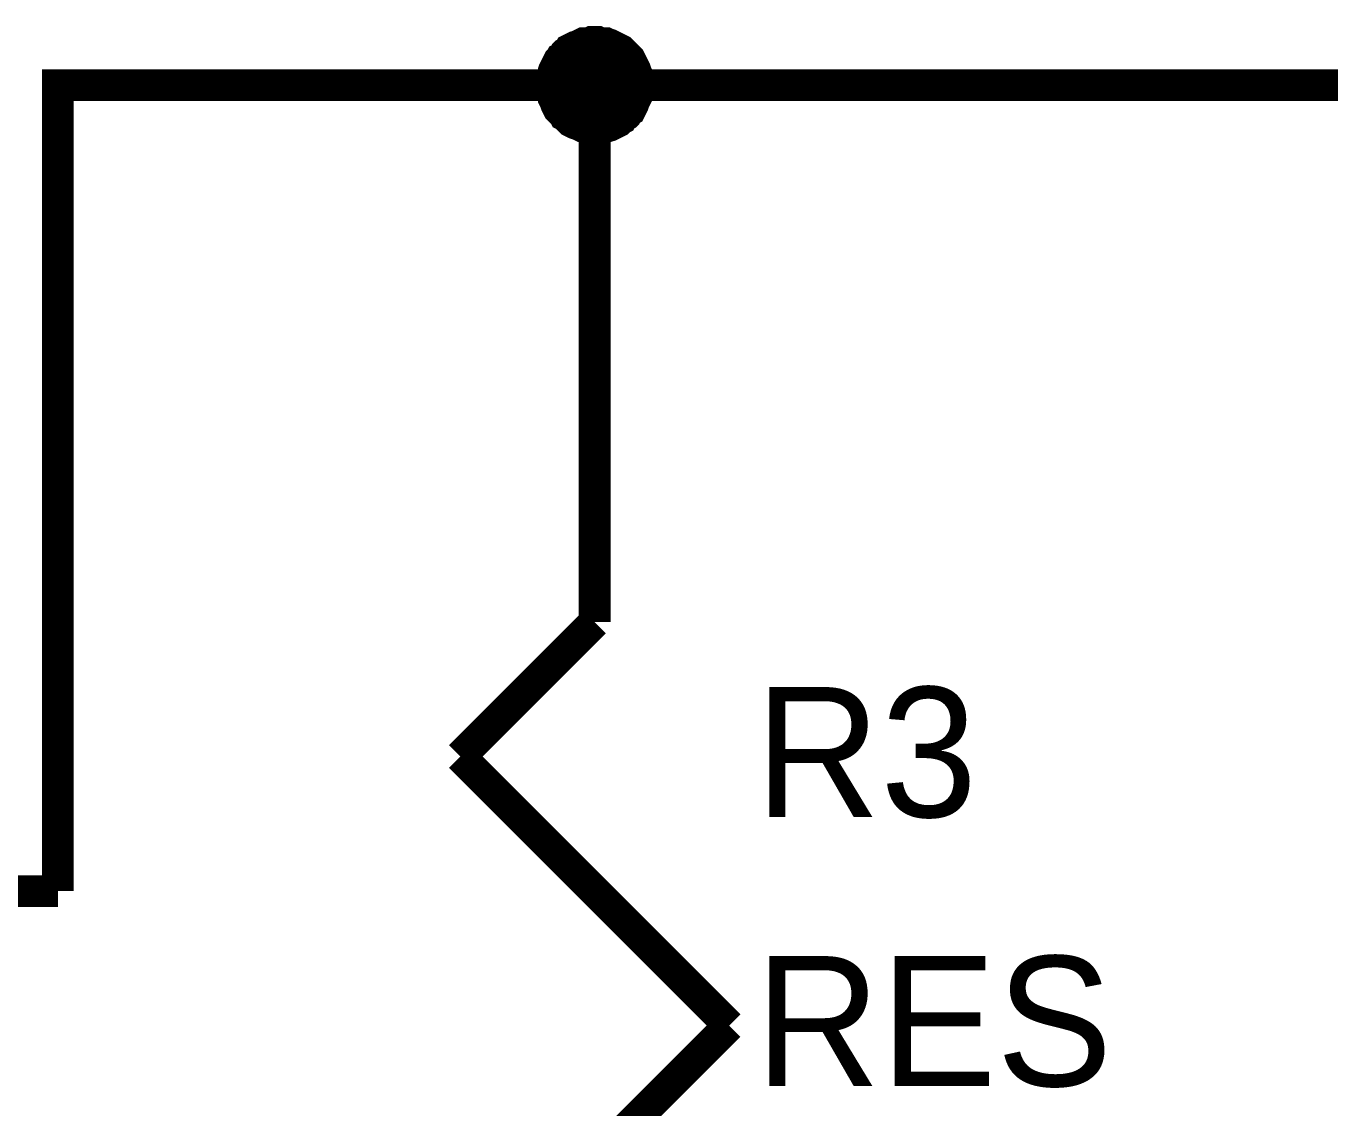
# Model space of a CAD drawing. Header units: millimetres. Extents: x 0 to 9.5, y 0 to 7.5.
# Drawn here: x 7.7881 to 8.2732, y 5.9192 to 6.3216 of the extents above; entities that cross this region are included whole.
import ezdxf

# ---------------------------------------------------------------- set-up
doc = ezdxf.new("R2010")
doc.units = ezdxf.units.MM
doc.header["$MEASUREMENT"] = 0
doc.layers.add('Sheet', color=255, linetype='Continuous')

msp = doc.modelspace()

# ---------------------------------------------------------------- linework, layer by layer
at = {"layer": 'Sheet'}
for points, const_width in [([(7.97962, 6.29962), (7.97962, 6.30087), (7.97962, 6.3017), (7.98003, 6.30254), (7.98003, 6.30379), (7.98045, 6.30462), (7.98045, 6.30545), (7.98087, 6.3067), (7.98128, 6.30754), (7.9817, 6.30837), (7.98212, 6.30921), (7.98253, 6.31004), (7.98295, 6.31087), (7.98379, 6.31171), (7.9842, 6.31254), (7.98504, 6.31296), (7.98545, 6.31379), (7.98629, 6.31463), (7.98712, 6.31504), (7.98754, 6.31588), (7.98837, 6.31629), (7.9892, 6.31671), (7.99004, 6.31713), (7.99087, 6.31755), (7.99212, 6.31796), (7.99296, 6.31838), (7.99379, 6.3188), (7.99462, 6.31921), (7.99546, 6.31921), (7.99671, 6.31921), (7.99754, 6.31963), (7.99879, 6.31963), (7.99963, 6.31963)], 0.0039), ([(7.97962, 6.29962), (7.97962, 6.30087), (7.97962, 6.3017), (7.98003, 6.30254), (7.98003, 6.30379), (7.98045, 6.30462), (7.98045, 6.30545), (7.98087, 6.3067), (7.98128, 6.30754), (7.9817, 6.30837), (7.98212, 6.30921), (7.98253, 6.31004), (7.98295, 6.31087), (7.98379, 6.31171), (7.9842, 6.31254), (7.98504, 6.31296), (7.98545, 6.31379), (7.98629, 6.31463), (7.98712, 6.31504), (7.98754, 6.31588), (7.98837, 6.31629), (7.9892, 6.31671), (7.99004, 6.31713), (7.99087, 6.31755), (7.99212, 6.31796), (7.99296, 6.31838), (7.99379, 6.3188), (7.99462, 6.31921), (7.99546, 6.31921), (7.99671, 6.31921), (7.99754, 6.31963), (7.99879, 6.31963), (7.99963, 6.31963)], 0.0039), ([(7.97962, 6.29962), (7.97962, 6.30087), (7.97962, 6.3017), (7.98003, 6.30254), (7.98003, 6.30379), (7.98045, 6.30462), (7.98045, 6.30545), (7.98087, 6.3067), (7.98128, 6.30754), (7.9817, 6.30837), (7.98212, 6.30921), (7.98253, 6.31004), (7.98295, 6.31087), (7.98379, 6.31171), (7.9842, 6.31254), (7.98504, 6.31296), (7.98545, 6.31379), (7.98629, 6.31463), (7.98712, 6.31504), (7.98754, 6.31588), (7.98837, 6.31629), (7.9892, 6.31671), (7.99004, 6.31713), (7.99087, 6.31755), (7.99212, 6.31796), (7.99296, 6.31838), (7.99379, 6.3188), (7.99462, 6.31921), (7.99546, 6.31921), (7.99671, 6.31921), (7.99754, 6.31963), (7.99879, 6.31963), (7.99963, 6.31963)], 0.0039), ([(7.97962, 6.29962), (7.97962, 6.30087), (7.97962, 6.3017), (7.98003, 6.30254), (7.98003, 6.30379), (7.98045, 6.30462), (7.98045, 6.30545), (7.98087, 6.3067), (7.98128, 6.30754), (7.9817, 6.30837), (7.98212, 6.30921), (7.98253, 6.31004), (7.98295, 6.31087), (7.98379, 6.31171), (7.9842, 6.31254), (7.98504, 6.31296), (7.98545, 6.31379), (7.98629, 6.31463), (7.98712, 6.31504), (7.98754, 6.31588), (7.98837, 6.31629), (7.9892, 6.31671), (7.99004, 6.31713), (7.99087, 6.31755), (7.99212, 6.31796), (7.99296, 6.31838), (7.99379, 6.3188), (7.99462, 6.31921), (7.99546, 6.31921), (7.99671, 6.31921), (7.99754, 6.31963), (7.99879, 6.31963), (7.99963, 6.31963)], 0.0039), ([(7.97962, 6.29962), (7.97962, 6.30087), (7.97962, 6.3017), (7.98003, 6.30254), (7.98003, 6.30379), (7.98045, 6.30462), (7.98045, 6.30545), (7.98087, 6.3067), (7.98128, 6.30754), (7.9817, 6.30837), (7.98212, 6.30921), (7.98253, 6.31004), (7.98295, 6.31087), (7.98379, 6.31171), (7.9842, 6.31254), (7.98504, 6.31296), (7.98545, 6.31379), (7.98629, 6.31463), (7.98712, 6.31504), (7.98754, 6.31588), (7.98837, 6.31629), (7.9892, 6.31671), (7.99004, 6.31713), (7.99087, 6.31755), (7.99212, 6.31796), (7.99296, 6.31838), (7.99379, 6.3188), (7.99462, 6.31921), (7.99546, 6.31921), (7.99671, 6.31921), (7.99754, 6.31963), (7.99879, 6.31963), (7.99963, 6.31963)], 0.0039), ([(7.97962, 6.29962), (7.97962, 6.30087), (7.97962, 6.3017), (7.98003, 6.30254), (7.98003, 6.30379), (7.98045, 6.30462), (7.98045, 6.30545), (7.98087, 6.3067), (7.98128, 6.30754), (7.9817, 6.30837), (7.98212, 6.30921), (7.98253, 6.31004), (7.98295, 6.31087), (7.98379, 6.31171), (7.9842, 6.31254), (7.98504, 6.31296), (7.98545, 6.31379), (7.98629, 6.31463), (7.98712, 6.31504), (7.98754, 6.31588), (7.98837, 6.31629), (7.9892, 6.31671), (7.99004, 6.31713), (7.99087, 6.31755), (7.99212, 6.31796), (7.99296, 6.31838), (7.99379, 6.3188), (7.99462, 6.31921), (7.99546, 6.31921), (7.99671, 6.31921), (7.99754, 6.31963), (7.99879, 6.31963), (7.99963, 6.31963)], 0.0039), ([(7.97962, 6.29962), (7.97962, 6.30087), (7.97962, 6.3017), (7.98003, 6.30254), (7.98003, 6.30379), (7.98045, 6.30462), (7.98045, 6.30545), (7.98087, 6.3067), (7.98128, 6.30754), (7.9817, 6.30837), (7.98212, 6.30921), (7.98253, 6.31004), (7.98295, 6.31087), (7.98379, 6.31171), (7.9842, 6.31254), (7.98504, 6.31296), (7.98545, 6.31379), (7.98629, 6.31463), (7.98712, 6.31504), (7.98754, 6.31588), (7.98837, 6.31629), (7.9892, 6.31671), (7.99004, 6.31713), (7.99087, 6.31755), (7.99212, 6.31796), (7.99296, 6.31838), (7.99379, 6.3188), (7.99462, 6.31921), (7.99546, 6.31921), (7.99671, 6.31921), (7.99754, 6.31963), (7.99879, 6.31963), (7.99963, 6.31963)], 0.0039), ([(7.97962, 6.29962), (7.97962, 6.30087), (7.97962, 6.3017), (7.98003, 6.30254), (7.98003, 6.30379), (7.98045, 6.30462), (7.98045, 6.30545), (7.98087, 6.3067), (7.98128, 6.30754), (7.9817, 6.30837), (7.98212, 6.30921), (7.98253, 6.31004), (7.98295, 6.31087), (7.98379, 6.31171), (7.9842, 6.31254), (7.98504, 6.31296), (7.98545, 6.31379), (7.98629, 6.31463), (7.98712, 6.31504), (7.98754, 6.31588), (7.98837, 6.31629), (7.9892, 6.31671), (7.99004, 6.31713), (7.99087, 6.31755), (7.99212, 6.31796), (7.99296, 6.31838), (7.99379, 6.3188), (7.99462, 6.31921), (7.99546, 6.31921), (7.99671, 6.31921), (7.99754, 6.31963), (7.99879, 6.31963), (7.99963, 6.31963)], 0.0039), ([(7.99963, 6.31963), (7.99963, 6.31963)], 0.0039), ([(7.99963, 6.31963), (8.00088, 6.31963), (8.00171, 6.31963), (8.00255, 6.31921), (8.0038, 6.31921), (8.00463, 6.31921), (8.00546, 6.3188), (8.00671, 6.31838), (8.00755, 6.31796), (8.00838, 6.31755), (8.00922, 6.31713), (8.01005, 6.31671), (8.01088, 6.31629), (8.01172, 6.31588), (8.01255, 6.31504), (8.01297, 6.31463), (8.0138, 6.31379), (8.01463, 6.31296), (8.01505, 6.31254), (8.01589, 6.31171), (8.0163, 6.31087), (8.01672, 6.31004), (8.01714, 6.30921), (8.01755, 6.30837), (8.01797, 6.30754), (8.01839, 6.3067), (8.0188, 6.30545), (8.01922, 6.30462), (8.01922, 6.30379), (8.01922, 6.30254), (8.01964, 6.3017), (8.01964, 6.30087), (8.01964, 6.29962)], 0.0039), ([(7.99963, 6.31963), (7.99963, 6.31963)], 0.0039), ([(7.99963, 6.31963), (8.00088, 6.31963), (8.00171, 6.31963), (8.00255, 6.31921), (8.0038, 6.31921), (8.00463, 6.31921), (8.00546, 6.3188), (8.00671, 6.31838), (8.00755, 6.31796), (8.00838, 6.31755), (8.00922, 6.31713), (8.01005, 6.31671), (8.01088, 6.31629), (8.01172, 6.31588), (8.01255, 6.31504), (8.01297, 6.31463), (8.0138, 6.31379), (8.01463, 6.31296), (8.01505, 6.31254), (8.01589, 6.31171), (8.0163, 6.31087), (8.01672, 6.31004), (8.01714, 6.30921), (8.01755, 6.30837), (8.01797, 6.30754), (8.01839, 6.3067), (8.0188, 6.30545), (8.01922, 6.30462), (8.01922, 6.30379), (8.01922, 6.30254), (8.01964, 6.3017), (8.01964, 6.30087), (8.01964, 6.29962)], 0.0039), ([(7.99963, 6.31963), (7.99963, 6.31963)], 0.0039), ([(7.99963, 6.31963), (8.00088, 6.31963), (8.00171, 6.31963), (8.00255, 6.31921), (8.0038, 6.31921), (8.00463, 6.31921), (8.00546, 6.3188), (8.00671, 6.31838), (8.00755, 6.31796), (8.00838, 6.31755), (8.00922, 6.31713), (8.01005, 6.31671), (8.01088, 6.31629), (8.01172, 6.31588), (8.01255, 6.31504), (8.01297, 6.31463), (8.0138, 6.31379), (8.01463, 6.31296), (8.01505, 6.31254), (8.01589, 6.31171), (8.0163, 6.31087), (8.01672, 6.31004), (8.01714, 6.30921), (8.01755, 6.30837), (8.01797, 6.30754), (8.01839, 6.3067), (8.0188, 6.30545), (8.01922, 6.30462), (8.01922, 6.30379), (8.01922, 6.30254), (8.01964, 6.3017), (8.01964, 6.30087), (8.01964, 6.29962)], 0.0039), ([(7.99963, 6.31963), (7.99963, 6.31963)], 0.0039), ([(7.99963, 6.31963), (8.00088, 6.31963), (8.00171, 6.31963), (8.00255, 6.31921), (8.0038, 6.31921), (8.00463, 6.31921), (8.00546, 6.3188), (8.00671, 6.31838), (8.00755, 6.31796), (8.00838, 6.31755), (8.00922, 6.31713), (8.01005, 6.31671), (8.01088, 6.31629), (8.01172, 6.31588), (8.01255, 6.31504), (8.01297, 6.31463), (8.0138, 6.31379), (8.01463, 6.31296), (8.01505, 6.31254), (8.01589, 6.31171), (8.0163, 6.31087), (8.01672, 6.31004), (8.01714, 6.30921), (8.01755, 6.30837), (8.01797, 6.30754), (8.01839, 6.3067), (8.0188, 6.30545), (8.01922, 6.30462), (8.01922, 6.30379), (8.01922, 6.30254), (8.01964, 6.3017), (8.01964, 6.30087), (8.01964, 6.29962)], 0.0039), ([(7.99963, 6.31963), (7.99963, 6.31963)], 0.0039), ([(7.99963, 6.31963), (8.00088, 6.31963), (8.00171, 6.31963), (8.00255, 6.31921), (8.0038, 6.31921), (8.00463, 6.31921), (8.00546, 6.3188), (8.00671, 6.31838), (8.00755, 6.31796), (8.00838, 6.31755), (8.00922, 6.31713), (8.01005, 6.31671), (8.01088, 6.31629), (8.01172, 6.31588), (8.01255, 6.31504), (8.01297, 6.31463), (8.0138, 6.31379), (8.01463, 6.31296), (8.01505, 6.31254), (8.01589, 6.31171), (8.0163, 6.31087), (8.01672, 6.31004), (8.01714, 6.30921), (8.01755, 6.30837), (8.01797, 6.30754), (8.01839, 6.3067), (8.0188, 6.30545), (8.01922, 6.30462), (8.01922, 6.30379), (8.01922, 6.30254), (8.01964, 6.3017), (8.01964, 6.30087), (8.01964, 6.29962)], 0.0039), ([(7.99963, 6.31963), (7.99963, 6.31963)], 0.0039), ([(7.99963, 6.31963), (8.00088, 6.31963), (8.00171, 6.31963), (8.00255, 6.31921), (8.0038, 6.31921), (8.00463, 6.31921), (8.00546, 6.3188), (8.00671, 6.31838), (8.00755, 6.31796), (8.00838, 6.31755), (8.00922, 6.31713), (8.01005, 6.31671), (8.01088, 6.31629), (8.01172, 6.31588), (8.01255, 6.31504), (8.01297, 6.31463), (8.0138, 6.31379), (8.01463, 6.31296), (8.01505, 6.31254), (8.01589, 6.31171), (8.0163, 6.31087), (8.01672, 6.31004), (8.01714, 6.30921), (8.01755, 6.30837), (8.01797, 6.30754), (8.01839, 6.3067), (8.0188, 6.30545), (8.01922, 6.30462), (8.01922, 6.30379), (8.01922, 6.30254), (8.01964, 6.3017), (8.01964, 6.30087), (8.01964, 6.29962)], 0.0039), ([(7.99963, 6.31963), (7.99963, 6.31963)], 0.0039), ([(7.99963, 6.31963), (8.00088, 6.31963), (8.00171, 6.31963), (8.00255, 6.31921), (8.0038, 6.31921), (8.00463, 6.31921), (8.00546, 6.3188), (8.00671, 6.31838), (8.00755, 6.31796), (8.00838, 6.31755), (8.00922, 6.31713), (8.01005, 6.31671), (8.01088, 6.31629), (8.01172, 6.31588), (8.01255, 6.31504), (8.01297, 6.31463), (8.0138, 6.31379), (8.01463, 6.31296), (8.01505, 6.31254), (8.01589, 6.31171), (8.0163, 6.31087), (8.01672, 6.31004), (8.01714, 6.30921), (8.01755, 6.30837), (8.01797, 6.30754), (8.01839, 6.3067), (8.0188, 6.30545), (8.01922, 6.30462), (8.01922, 6.30379), (8.01922, 6.30254), (8.01964, 6.3017), (8.01964, 6.30087), (8.01964, 6.29962)], 0.0039), ([(7.99963, 6.31963), (7.99963, 6.31963)], 0.0039), ([(7.99963, 6.31963), (8.00088, 6.31963), (8.00171, 6.31963), (8.00255, 6.31921), (8.0038, 6.31921), (8.00463, 6.31921), (8.00546, 6.3188), (8.00671, 6.31838), (8.00755, 6.31796), (8.00838, 6.31755), (8.00922, 6.31713), (8.01005, 6.31671), (8.01088, 6.31629), (8.01172, 6.31588), (8.01255, 6.31504), (8.01297, 6.31463), (8.0138, 6.31379), (8.01463, 6.31296), (8.01505, 6.31254), (8.01589, 6.31171), (8.0163, 6.31087), (8.01672, 6.31004), (8.01714, 6.30921), (8.01755, 6.30837), (8.01797, 6.30754), (8.01839, 6.3067), (8.0188, 6.30545), (8.01922, 6.30462), (8.01922, 6.30379), (8.01922, 6.30254), (8.01964, 6.3017), (8.01964, 6.30087), (8.01964, 6.29962)], 0.0039), ([(7.79994, 5.99983), (7.79994, 6.29962), (7.99963, 6.29962), (8.29978, 6.29962)], 0.0118), ([(7.99963, 6.2796), (7.99879, 6.2796), (7.99754, 6.2796), (7.99671, 6.28002), (7.99546, 6.28002), (7.99462, 6.28044), (7.99379, 6.28044), (7.99296, 6.28085), (7.99212, 6.28127), (7.99087, 6.28169), (7.99004, 6.2821), (7.9892, 6.28252), (7.98837, 6.28294), (7.98754, 6.28377), (7.98712, 6.28419), (7.98629, 6.28502), (7.98545, 6.28544), (7.98504, 6.28627), (7.9842, 6.28711), (7.98379, 6.28753), (7.98295, 6.28836), (7.98253, 6.28919), (7.98212, 6.29003), (7.9817, 6.29086), (7.98128, 6.29211), (7.98087, 6.29295), (7.98045, 6.29378), (7.98045, 6.29461), (7.98003, 6.29545), (7.98003, 6.2967), (7.97962, 6.29753), (7.97962, 6.29878), (7.97962, 6.29962)], 0.0039), ([(7.97962, 6.29962), (7.97962, 6.29962)], 0.0039), ([(7.99963, 6.2796), (7.99879, 6.2796), (7.99754, 6.2796), (7.99671, 6.28002), (7.99546, 6.28002), (7.99462, 6.28044), (7.99379, 6.28044), (7.99296, 6.28085), (7.99212, 6.28127), (7.99087, 6.28169), (7.99004, 6.2821), (7.9892, 6.28252), (7.98837, 6.28294), (7.98754, 6.28377), (7.98712, 6.28419), (7.98629, 6.28502), (7.98545, 6.28544), (7.98504, 6.28627), (7.9842, 6.28711), (7.98379, 6.28753), (7.98295, 6.28836), (7.98253, 6.28919), (7.98212, 6.29003), (7.9817, 6.29086), (7.98128, 6.29211), (7.98087, 6.29295), (7.98045, 6.29378), (7.98045, 6.29461), (7.98003, 6.29545), (7.98003, 6.2967), (7.97962, 6.29753), (7.97962, 6.29878), (7.97962, 6.29962)], 0.0039), ([(7.97962, 6.29962), (7.97962, 6.29962)], 0.0039), ([(7.99963, 6.2796), (7.99879, 6.2796), (7.99754, 6.2796), (7.99671, 6.28002), (7.99546, 6.28002), (7.99462, 6.28044), (7.99379, 6.28044), (7.99296, 6.28085), (7.99212, 6.28127), (7.99087, 6.28169), (7.99004, 6.2821), (7.9892, 6.28252), (7.98837, 6.28294), (7.98754, 6.28377), (7.98712, 6.28419), (7.98629, 6.28502), (7.98545, 6.28544), (7.98504, 6.28627), (7.9842, 6.28711), (7.98379, 6.28753), (7.98295, 6.28836), (7.98253, 6.28919), (7.98212, 6.29003), (7.9817, 6.29086), (7.98128, 6.29211), (7.98087, 6.29295), (7.98045, 6.29378), (7.98045, 6.29461), (7.98003, 6.29545), (7.98003, 6.2967), (7.97962, 6.29753), (7.97962, 6.29878), (7.97962, 6.29962)], 0.0039), ([(7.97962, 6.29962), (7.97962, 6.29962)], 0.0039), ([(7.99963, 6.2796), (7.99879, 6.2796), (7.99754, 6.2796), (7.99671, 6.28002), (7.99546, 6.28002), (7.99462, 6.28044), (7.99379, 6.28044), (7.99296, 6.28085), (7.99212, 6.28127), (7.99087, 6.28169), (7.99004, 6.2821), (7.9892, 6.28252), (7.98837, 6.28294), (7.98754, 6.28377), (7.98712, 6.28419), (7.98629, 6.28502), (7.98545, 6.28544), (7.98504, 6.28627), (7.9842, 6.28711), (7.98379, 6.28753), (7.98295, 6.28836), (7.98253, 6.28919), (7.98212, 6.29003), (7.9817, 6.29086), (7.98128, 6.29211), (7.98087, 6.29295), (7.98045, 6.29378), (7.98045, 6.29461), (7.98003, 6.29545), (7.98003, 6.2967), (7.97962, 6.29753), (7.97962, 6.29878), (7.97962, 6.29962)], 0.0039), ([(7.97962, 6.29962), (7.97962, 6.29962)], 0.0039), ([(7.99963, 6.2796), (7.99879, 6.2796), (7.99754, 6.2796), (7.99671, 6.28002), (7.99546, 6.28002), (7.99462, 6.28044), (7.99379, 6.28044), (7.99296, 6.28085), (7.99212, 6.28127), (7.99087, 6.28169), (7.99004, 6.2821), (7.9892, 6.28252), (7.98837, 6.28294), (7.98754, 6.28377), (7.98712, 6.28419), (7.98629, 6.28502), (7.98545, 6.28544), (7.98504, 6.28627), (7.9842, 6.28711), (7.98379, 6.28753), (7.98295, 6.28836), (7.98253, 6.28919), (7.98212, 6.29003), (7.9817, 6.29086), (7.98128, 6.29211), (7.98087, 6.29295), (7.98045, 6.29378), (7.98045, 6.29461), (7.98003, 6.29545), (7.98003, 6.2967), (7.97962, 6.29753), (7.97962, 6.29878), (7.97962, 6.29962)], 0.0039), ([(7.97962, 6.29962), (7.97962, 6.29962)], 0.0039), ([(7.99963, 6.2796), (7.99879, 6.2796), (7.99754, 6.2796), (7.99671, 6.28002), (7.99546, 6.28002), (7.99462, 6.28044), (7.99379, 6.28044), (7.99296, 6.28085), (7.99212, 6.28127), (7.99087, 6.28169), (7.99004, 6.2821), (7.9892, 6.28252), (7.98837, 6.28294), (7.98754, 6.28377), (7.98712, 6.28419), (7.98629, 6.28502), (7.98545, 6.28544), (7.98504, 6.28627), (7.9842, 6.28711), (7.98379, 6.28753), (7.98295, 6.28836), (7.98253, 6.28919), (7.98212, 6.29003), (7.9817, 6.29086), (7.98128, 6.29211), (7.98087, 6.29295), (7.98045, 6.29378), (7.98045, 6.29461), (7.98003, 6.29545), (7.98003, 6.2967), (7.97962, 6.29753), (7.97962, 6.29878), (7.97962, 6.29962)], 0.0039), ([(7.97962, 6.29962), (7.97962, 6.29962)], 0.0039), ([(7.99963, 6.2796), (7.99879, 6.2796), (7.99754, 6.2796), (7.99671, 6.28002), (7.99546, 6.28002), (7.99462, 6.28044), (7.99379, 6.28044), (7.99296, 6.28085), (7.99212, 6.28127), (7.99087, 6.28169), (7.99004, 6.2821), (7.9892, 6.28252), (7.98837, 6.28294), (7.98754, 6.28377), (7.98712, 6.28419), (7.98629, 6.28502), (7.98545, 6.28544), (7.98504, 6.28627), (7.9842, 6.28711), (7.98379, 6.28753), (7.98295, 6.28836), (7.98253, 6.28919), (7.98212, 6.29003), (7.9817, 6.29086), (7.98128, 6.29211), (7.98087, 6.29295), (7.98045, 6.29378), (7.98045, 6.29461), (7.98003, 6.29545), (7.98003, 6.2967), (7.97962, 6.29753), (7.97962, 6.29878), (7.97962, 6.29962)], 0.0039), ([(7.97962, 6.29962), (7.97962, 6.29962)], 0.0039), ([(7.99963, 6.2796), (7.99879, 6.2796), (7.99754, 6.2796), (7.99671, 6.28002), (7.99546, 6.28002), (7.99462, 6.28044), (7.99379, 6.28044), (7.99296, 6.28085), (7.99212, 6.28127), (7.99087, 6.28169), (7.99004, 6.2821), (7.9892, 6.28252), (7.98837, 6.28294), (7.98754, 6.28377), (7.98712, 6.28419), (7.98629, 6.28502), (7.98545, 6.28544), (7.98504, 6.28627), (7.9842, 6.28711), (7.98379, 6.28753), (7.98295, 6.28836), (7.98253, 6.28919), (7.98212, 6.29003), (7.9817, 6.29086), (7.98128, 6.29211), (7.98087, 6.29295), (7.98045, 6.29378), (7.98045, 6.29461), (7.98003, 6.29545), (7.98003, 6.2967), (7.97962, 6.29753), (7.97962, 6.29878), (7.97962, 6.29962)], 0.0039), ([(7.97962, 6.29962), (7.97962, 6.29962)], 0.0039), ([(7.99963, 6.29962), (7.99963, 6.19997)], 0.0118), ([(8.01964, 6.29962), (8.01964, 6.29878), (8.01964, 6.29753), (8.01922, 6.2967), (8.01922, 6.29545), (8.01922, 6.29461), (8.0188, 6.29378), (8.01839, 6.29295), (8.01797, 6.29211), (8.01755, 6.29086), (8.01714, 6.29003), (8.01672, 6.28919), (8.0163, 6.28836), (8.01589, 6.28753), (8.01505, 6.28711), (8.01463, 6.28627), (8.0138, 6.28544), (8.01297, 6.28502), (8.01255, 6.28419), (8.01172, 6.28377), (8.01088, 6.28294), (8.01005, 6.28252), (8.00922, 6.2821), (8.00838, 6.28169), (8.00755, 6.28127), (8.00671, 6.28085), (8.00546, 6.28044), (8.00463, 6.28044), (8.0038, 6.28002), (8.00255, 6.28002), (8.00171, 6.2796), (8.00088, 6.2796), (7.99963, 6.2796)], 0.0039), ([(8.01964, 6.29962), (8.01964, 6.29878), (8.01964, 6.29753), (8.01922, 6.2967), (8.01922, 6.29545), (8.01922, 6.29461), (8.0188, 6.29378), (8.01839, 6.29295), (8.01797, 6.29211), (8.01755, 6.29086), (8.01714, 6.29003), (8.01672, 6.28919), (8.0163, 6.28836), (8.01589, 6.28753), (8.01505, 6.28711), (8.01463, 6.28627), (8.0138, 6.28544), (8.01297, 6.28502), (8.01255, 6.28419), (8.01172, 6.28377), (8.01088, 6.28294), (8.01005, 6.28252), (8.00922, 6.2821), (8.00838, 6.28169), (8.00755, 6.28127), (8.00671, 6.28085), (8.00546, 6.28044), (8.00463, 6.28044), (8.0038, 6.28002), (8.00255, 6.28002), (8.00171, 6.2796), (8.00088, 6.2796), (7.99963, 6.2796)], 0.0039), ([(8.01964, 6.29962), (8.01964, 6.29878), (8.01964, 6.29753), (8.01922, 6.2967), (8.01922, 6.29545), (8.01922, 6.29461), (8.0188, 6.29378), (8.01839, 6.29295), (8.01797, 6.29211), (8.01755, 6.29086), (8.01714, 6.29003), (8.01672, 6.28919), (8.0163, 6.28836), (8.01589, 6.28753), (8.01505, 6.28711), (8.01463, 6.28627), (8.0138, 6.28544), (8.01297, 6.28502), (8.01255, 6.28419), (8.01172, 6.28377), (8.01088, 6.28294), (8.01005, 6.28252), (8.00922, 6.2821), (8.00838, 6.28169), (8.00755, 6.28127), (8.00671, 6.28085), (8.00546, 6.28044), (8.00463, 6.28044), (8.0038, 6.28002), (8.00255, 6.28002), (8.00171, 6.2796), (8.00088, 6.2796), (7.99963, 6.2796)], 0.0039), ([(8.01964, 6.29962), (8.01964, 6.29878), (8.01964, 6.29753), (8.01922, 6.2967), (8.01922, 6.29545), (8.01922, 6.29461), (8.0188, 6.29378), (8.01839, 6.29295), (8.01797, 6.29211), (8.01755, 6.29086), (8.01714, 6.29003), (8.01672, 6.28919), (8.0163, 6.28836), (8.01589, 6.28753), (8.01505, 6.28711), (8.01463, 6.28627), (8.0138, 6.28544), (8.01297, 6.28502), (8.01255, 6.28419), (8.01172, 6.28377), (8.01088, 6.28294), (8.01005, 6.28252), (8.00922, 6.2821), (8.00838, 6.28169), (8.00755, 6.28127), (8.00671, 6.28085), (8.00546, 6.28044), (8.00463, 6.28044), (8.0038, 6.28002), (8.00255, 6.28002), (8.00171, 6.2796), (8.00088, 6.2796), (7.99963, 6.2796)], 0.0039), ([(8.01964, 6.29962), (8.01964, 6.29878), (8.01964, 6.29753), (8.01922, 6.2967), (8.01922, 6.29545), (8.01922, 6.29461), (8.0188, 6.29378), (8.01839, 6.29295), (8.01797, 6.29211), (8.01755, 6.29086), (8.01714, 6.29003), (8.01672, 6.28919), (8.0163, 6.28836), (8.01589, 6.28753), (8.01505, 6.28711), (8.01463, 6.28627), (8.0138, 6.28544), (8.01297, 6.28502), (8.01255, 6.28419), (8.01172, 6.28377), (8.01088, 6.28294), (8.01005, 6.28252), (8.00922, 6.2821), (8.00838, 6.28169), (8.00755, 6.28127), (8.00671, 6.28085), (8.00546, 6.28044), (8.00463, 6.28044), (8.0038, 6.28002), (8.00255, 6.28002), (8.00171, 6.2796), (8.00088, 6.2796), (7.99963, 6.2796)], 0.0039), ([(8.01964, 6.29962), (8.01964, 6.29878), (8.01964, 6.29753), (8.01922, 6.2967), (8.01922, 6.29545), (8.01922, 6.29461), (8.0188, 6.29378), (8.01839, 6.29295), (8.01797, 6.29211), (8.01755, 6.29086), (8.01714, 6.29003), (8.01672, 6.28919), (8.0163, 6.28836), (8.01589, 6.28753), (8.01505, 6.28711), (8.01463, 6.28627), (8.0138, 6.28544), (8.01297, 6.28502), (8.01255, 6.28419), (8.01172, 6.28377), (8.01088, 6.28294), (8.01005, 6.28252), (8.00922, 6.2821), (8.00838, 6.28169), (8.00755, 6.28127), (8.00671, 6.28085), (8.00546, 6.28044), (8.00463, 6.28044), (8.0038, 6.28002), (8.00255, 6.28002), (8.00171, 6.2796), (8.00088, 6.2796), (7.99963, 6.2796)], 0.0039), ([(8.01964, 6.29962), (8.01964, 6.29878), (8.01964, 6.29753), (8.01922, 6.2967), (8.01922, 6.29545), (8.01922, 6.29461), (8.0188, 6.29378), (8.01839, 6.29295), (8.01797, 6.29211), (8.01755, 6.29086), (8.01714, 6.29003), (8.01672, 6.28919), (8.0163, 6.28836), (8.01589, 6.28753), (8.01505, 6.28711), (8.01463, 6.28627), (8.0138, 6.28544), (8.01297, 6.28502), (8.01255, 6.28419), (8.01172, 6.28377), (8.01088, 6.28294), (8.01005, 6.28252), (8.00922, 6.2821), (8.00838, 6.28169), (8.00755, 6.28127), (8.00671, 6.28085), (8.00546, 6.28044), (8.00463, 6.28044), (8.0038, 6.28002), (8.00255, 6.28002), (8.00171, 6.2796), (8.00088, 6.2796), (7.99963, 6.2796)], 0.0039), ([(8.01964, 6.29962), (8.01964, 6.29878), (8.01964, 6.29753), (8.01922, 6.2967), (8.01922, 6.29545), (8.01922, 6.29461), (8.0188, 6.29378), (8.01839, 6.29295), (8.01797, 6.29211), (8.01755, 6.29086), (8.01714, 6.29003), (8.01672, 6.28919), (8.0163, 6.28836), (8.01589, 6.28753), (8.01505, 6.28711), (8.01463, 6.28627), (8.0138, 6.28544), (8.01297, 6.28502), (8.01255, 6.28419), (8.01172, 6.28377), (8.01088, 6.28294), (8.01005, 6.28252), (8.00922, 6.2821), (8.00838, 6.28169), (8.00755, 6.28127), (8.00671, 6.28085), (8.00546, 6.28044), (8.00463, 6.28044), (8.0038, 6.28002), (8.00255, 6.28002), (8.00171, 6.2796), (8.00088, 6.2796), (7.99963, 6.2796)], 0.0039), ([(8.01964, 6.29962), (8.01964, 6.29962), (8.01964, 6.29962), (8.01964, 6.29962), (8.01964, 6.29962), (8.01964, 6.29962), (8.01964, 6.29962), (8.01964, 6.29962), (8.01964, 6.29962), (8.01964, 6.29962), (8.01964, 6.29962), (8.01964, 6.29962), (8.01964, 6.29962), (8.01964, 6.29962), (8.01964, 6.29962), (8.01964, 6.29962), (8.01964, 6.29962), (8.01964, 6.29962), (8.01964, 6.29962), (8.01964, 6.29962), (8.01964, 6.29962), (8.01964, 6.29962), (8.01964, 6.29962), (8.01964, 6.29962), (8.01964, 6.29962), (8.01964, 6.29962), (8.01964, 6.29962), (8.01964, 6.29962), (8.01964, 6.29962), (8.01964, 6.29962), (8.01964, 6.29962), (8.01964, 6.29962), (8.01964, 6.29962)], 0.0039), ([(8.01964, 6.29962), (8.01964, 6.29962)], 0.0039), ([(8.01964, 6.29962), (8.01964, 6.29962), (8.01964, 6.29962), (8.01964, 6.29962), (8.01964, 6.29962), (8.01964, 6.29962), (8.01964, 6.29962), (8.01964, 6.29962), (8.01964, 6.29962), (8.01964, 6.29962), (8.01964, 6.29962), (8.01964, 6.29962), (8.01964, 6.29962), (8.01964, 6.29962), (8.01964, 6.29962), (8.01964, 6.29962), (8.01964, 6.29962), (8.01964, 6.29962), (8.01964, 6.29962), (8.01964, 6.29962), (8.01964, 6.29962), (8.01964, 6.29962), (8.01964, 6.29962), (8.01964, 6.29962), (8.01964, 6.29962), (8.01964, 6.29962), (8.01964, 6.29962), (8.01964, 6.29962), (8.01964, 6.29962), (8.01964, 6.29962), (8.01964, 6.29962), (8.01964, 6.29962), (8.01964, 6.29962)], 0.0039), ([(8.01964, 6.29962), (8.01964, 6.29962)], 0.0039), ([(8.01964, 6.29962), (8.01964, 6.29962), (8.01964, 6.29962), (8.01964, 6.29962), (8.01964, 6.29962), (8.01964, 6.29962), (8.01964, 6.29962), (8.01964, 6.29962), (8.01964, 6.29962), (8.01964, 6.29962), (8.01964, 6.29962), (8.01964, 6.29962), (8.01964, 6.29962), (8.01964, 6.29962), (8.01964, 6.29962), (8.01964, 6.29962), (8.01964, 6.29962), (8.01964, 6.29962), (8.01964, 6.29962), (8.01964, 6.29962), (8.01964, 6.29962), (8.01964, 6.29962), (8.01964, 6.29962), (8.01964, 6.29962), (8.01964, 6.29962), (8.01964, 6.29962), (8.01964, 6.29962), (8.01964, 6.29962), (8.01964, 6.29962), (8.01964, 6.29962), (8.01964, 6.29962), (8.01964, 6.29962), (8.01964, 6.29962)], 0.0039), ([(8.01964, 6.29962), (8.01964, 6.29962)], 0.0039), ([(8.01964, 6.29962), (8.01964, 6.29962), (8.01964, 6.29962), (8.01964, 6.29962), (8.01964, 6.29962), (8.01964, 6.29962), (8.01964, 6.29962), (8.01964, 6.29962), (8.01964, 6.29962), (8.01964, 6.29962), (8.01964, 6.29962), (8.01964, 6.29962), (8.01964, 6.29962), (8.01964, 6.29962), (8.01964, 6.29962), (8.01964, 6.29962), (8.01964, 6.29962), (8.01964, 6.29962), (8.01964, 6.29962), (8.01964, 6.29962), (8.01964, 6.29962), (8.01964, 6.29962), (8.01964, 6.29962), (8.01964, 6.29962), (8.01964, 6.29962), (8.01964, 6.29962), (8.01964, 6.29962), (8.01964, 6.29962), (8.01964, 6.29962), (8.01964, 6.29962), (8.01964, 6.29962), (8.01964, 6.29962), (8.01964, 6.29962)], 0.0039), ([(8.01964, 6.29962), (8.01964, 6.29962)], 0.0039), ([(8.01964, 6.29962), (8.01964, 6.29962), (8.01964, 6.29962), (8.01964, 6.29962), (8.01964, 6.29962), (8.01964, 6.29962), (8.01964, 6.29962), (8.01964, 6.29962), (8.01964, 6.29962), (8.01964, 6.29962), (8.01964, 6.29962), (8.01964, 6.29962), (8.01964, 6.29962), (8.01964, 6.29962), (8.01964, 6.29962), (8.01964, 6.29962), (8.01964, 6.29962), (8.01964, 6.29962), (8.01964, 6.29962), (8.01964, 6.29962), (8.01964, 6.29962), (8.01964, 6.29962), (8.01964, 6.29962), (8.01964, 6.29962), (8.01964, 6.29962), (8.01964, 6.29962), (8.01964, 6.29962), (8.01964, 6.29962), (8.01964, 6.29962), (8.01964, 6.29962), (8.01964, 6.29962), (8.01964, 6.29962), (8.01964, 6.29962)], 0.0039), ([(8.01964, 6.29962), (8.01964, 6.29962)], 0.0039), ([(8.01964, 6.29962), (8.01964, 6.29962), (8.01964, 6.29962), (8.01964, 6.29962), (8.01964, 6.29962), (8.01964, 6.29962), (8.01964, 6.29962), (8.01964, 6.29962), (8.01964, 6.29962), (8.01964, 6.29962), (8.01964, 6.29962), (8.01964, 6.29962), (8.01964, 6.29962), (8.01964, 6.29962), (8.01964, 6.29962), (8.01964, 6.29962), (8.01964, 6.29962), (8.01964, 6.29962), (8.01964, 6.29962), (8.01964, 6.29962), (8.01964, 6.29962), (8.01964, 6.29962), (8.01964, 6.29962), (8.01964, 6.29962), (8.01964, 6.29962), (8.01964, 6.29962), (8.01964, 6.29962), (8.01964, 6.29962), (8.01964, 6.29962), (8.01964, 6.29962), (8.01964, 6.29962), (8.01964, 6.29962), (8.01964, 6.29962)], 0.0039), ([(8.01964, 6.29962), (8.01964, 6.29962)], 0.0039), ([(8.01964, 6.29962), (8.01964, 6.29962), (8.01964, 6.29962), (8.01964, 6.29962), (8.01964, 6.29962), (8.01964, 6.29962), (8.01964, 6.29962), (8.01964, 6.29962), (8.01964, 6.29962), (8.01964, 6.29962), (8.01964, 6.29962), (8.01964, 6.29962), (8.01964, 6.29962), (8.01964, 6.29962), (8.01964, 6.29962), (8.01964, 6.29962), (8.01964, 6.29962), (8.01964, 6.29962), (8.01964, 6.29962), (8.01964, 6.29962), (8.01964, 6.29962), (8.01964, 6.29962), (8.01964, 6.29962), (8.01964, 6.29962), (8.01964, 6.29962), (8.01964, 6.29962), (8.01964, 6.29962), (8.01964, 6.29962), (8.01964, 6.29962), (8.01964, 6.29962), (8.01964, 6.29962), (8.01964, 6.29962), (8.01964, 6.29962)], 0.0039), ([(8.01964, 6.29962), (8.01964, 6.29962)], 0.0039), ([(8.01964, 6.29962), (8.01964, 6.29962), (8.01964, 6.29962), (8.01964, 6.29962), (8.01964, 6.29962), (8.01964, 6.29962), (8.01964, 6.29962), (8.01964, 6.29962), (8.01964, 6.29962), (8.01964, 6.29962), (8.01964, 6.29962), (8.01964, 6.29962), (8.01964, 6.29962), (8.01964, 6.29962), (8.01964, 6.29962), (8.01964, 6.29962), (8.01964, 6.29962), (8.01964, 6.29962), (8.01964, 6.29962), (8.01964, 6.29962), (8.01964, 6.29962), (8.01964, 6.29962), (8.01964, 6.29962), (8.01964, 6.29962), (8.01964, 6.29962), (8.01964, 6.29962), (8.01964, 6.29962), (8.01964, 6.29962), (8.01964, 6.29962), (8.01964, 6.29962), (8.01964, 6.29962), (8.01964, 6.29962), (8.01964, 6.29962)], 0.0039), ([(8.01964, 6.29962), (8.01964, 6.29962)], 0.0039), ([(7.99963, 6.0999), (7.99963, 6.19997)], 0.0118), ([(7.99963, 6.0999), (7.9496, 6.04987)], 0.0118), ([(7.9496, 6.04987), (8.04965, 5.9498)], 0.0118), ([(7.69989, 5.99983), (7.79994, 5.99983)], 0.0118), ([(8.04965, 5.9498), (7.9496, 5.84973)], 0.0118)]:
    msp.add_lwpolyline(points, dxfattribs=dict(at, const_width=const_width))
at = {"layer": 'Sheet', "const_width": 0.02}
msp.add_lwpolyline([(7.99, 6.3, 1), (8.01, 6.3, 1)], format="xyb", close=True, dxfattribs=at)

# ---------------------------------------------------------------- texts
at = {"layer": 'Sheet'}
for s, p in [('R3', (8.05924, 6.02735)), ('RES', (8.05924, 5.92728))]:
    msp.add_text(s, height=0.048366, dxfattribs=at).set_placement(p)

doc.saveas('drawing.dxf')
